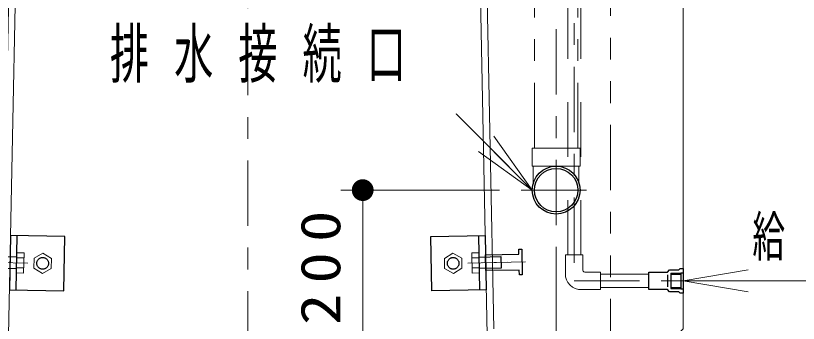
# Model space of a CAD drawing. Units: millimetres on the paper, scale 1:30. Extents: x -385 to 0, y 0 to 338.
# Drawn here: x -308.92 to -272.94, y 83.56 to 97.69 of the extents above; entities that cross this region are included whole.
import ezdxf

# ---------------------------------------------------------------- set-up
doc = ezdxf.new("R2010")
doc.units = ezdxf.units.MM
for name, pattern in [('USER1', [4.5, 2.5, -2]), ('USER2', [6, 3, -1, 1, -1]), ('USER3', [8, 3, -1, 1, -1, 1, -1]), ('USER4', [8, 5, -3])]:
    doc.linetypes.add(name, pattern=pattern)
doc.layers.add('LY_1', color=7, linetype='Continuous', lineweight=13)
doc.styles.add('ＭＳ ゴシック', font='')
doc.styles.get('ＭＳ ゴシック').set_extended_font_data('MS Gothic')

# ---------------------------------------------------------------- blocks, each defined once
blk = doc.blocks.new('filled_dot')
at = {"color": 0, "linetype": 'Continuous', "lineweight": -2, "const_width": 1.25}
blk.add_lwpolyline([(-0.625, 0, 1), (0.625, 0, 1)], format="xyb", close=True, dxfattribs=at)
blk = doc.blocks.new('open_arrow')
at = {"color": 0, "linetype": 'Continuous', "lineweight": -2}
blk.add_lwpolyline([(7.5, 1.25), (0, 0), (7.5, -1.25)], dxfattribs=at)

msp = doc.modelspace()

# ---------------------------------------------------------------- linework, layer by layer
at = {"layer": 'LY_1', "color": 4, "linetype": 'USER2'}
for p, q in [((-298.243, 82.037), (-298.243, 140.229)), ((-284.076, 88.074), (-284.076, 119.68)), ((-285.682, 89.68), (-282.47, 89.68))]:
    msp.add_line(p, q, dxfattribs=at)
at = {"layer": 'LY_1', "color": 4, "linetype": 'USER1'}
for p, q in [((-283.543, 86.714), (-283.543, 130.147)), ((-282.943, 86.714), (-282.943, 130.147)), ((-279.809, 85.814), (-282.043, 85.814)), ((-282.043, 85.214), (-279.809, 85.214))]:
    msp.add_line(p, q, dxfattribs=at)
at = {"layer": 'LY_1', "color": 253, "linetype": 'USER3'}
msp.add_line((-281.576, 124.68), (-281.576, 83.014), dxfattribs=at)
at = {"layer": 'LY_1', "color": 3, "linetype": 'USER3'}
for p, q in [((-285.076, 91.614), (-285.076, 119.347)), ((-283.076, 91.614), (-283.076, 119.347)), ((-285.126, 90.78), (-285.126, 90.008)), ((-283.026, 90.78), (-283.026, 90.008))]:
    msp.add_line(p, q, dxfattribs=at)
at = {"layer": 'LY_1'}
for p, q in [((-288.674, 93.179), (-285.176, 89.68)), ((-286.944, 92.155), (-285.176, 89.68)), ((-285.176, 89.68), (-287.297, 91.802)), ((-285.176, 89.68), (-287.651, 91.448)), ((-286.682, 89.68), (-293.966, 89.68)), ((-292.966, 83.014), (-292.966, 89.68)), ((-284.076, 87.074), (-284.076, 66.24)), ((-278.243, 85.514), (-272.243, 85.514)), ((-277.243, 85.514), (-260.576, 85.514))]:
    msp.add_line(p, q, dxfattribs=at)
at = {"layer": 'LY_1', "color": 4, "lineweight": 25}
for p, q in [((-308.901, 85.091), (-308.851, 87.59)), ((-287.584, 85.091), (-287.634, 87.59))]:
    msp.add_line(p, q, dxfattribs=at)
at = {"layer": 'LY_1', "color": 253, "linetype": 'USER2'}
for p, q in [((-308.356, 86.33), (-310.181, 86.366)), ((-288.129, 86.33), (-286.304, 86.366)), ((-285.476, 86.383), (-287.476, 86.343))]:
    msp.add_line(p, q, dxfattribs=at)
at = {"layer": 'LY_1', "color": 253}
for p, q in [((-308.538, 86.565), (-308.871, 86.571)), ((-287.947, 86.565), (-287.614, 86.571)), ((-308.547, 86.103), (-308.881, 86.109)), ((-287.938, 86.103), (-287.605, 86.109))]:
    msp.add_line(p, q, dxfattribs=at)
at = {"layer": 'LY_1', "color": 4, "linetype": 'USER3', "lineweight": 25}
msp.add_line((-278.943, 85.236), (-278.943, 85.791), dxfattribs=at)
at = {"layer": 'LY_1', "color": 4, "linetype": 'USER4', "lineweight": 25}
for p, q in [((-278.809, 85.863), (-278.343, 85.863)), ((-278.809, 85.863), (-278.809, 85.164)), ((-278.809, 85.824), (-278.343, 85.824)), ((-278.343, 85.88), (-278.343, 85.147)), ((-278.343, 85.88), (-278.243, 85.88)), ((-278.809, 85.203), (-278.343, 85.203)), ((-278.809, 85.164), (-278.343, 85.164)), ((-278.343, 85.147), (-278.243, 85.147))]:
    msp.add_line(p, q, dxfattribs=at)
at = {"layer": 'LY_1'}
msp.add_lwpolyline([(-278.243, 136.347), (-278.243, 83.314), (-278.543, 83.014), (-317.943, 83.014), (-318.243, 83.314), (-318.243, 136.347)], dxfattribs=at)
at = {"layer": 'LY_1', "color": 4, "linetype": 'USER2'}
msp.add_lwpolyline([(-306.576, 131.347), (-283.243, 131.347), (-283.243, 85.514), (-278.243, 85.514)], dxfattribs=at)
at = {"layer": 'LY_1'}
msp.add_lwpolyline([(-287.243, 83.014), (-278.543, 83.014), (-278.243, 83.314), (-278.243, 124.38), (-278.543, 124.68), (-317.943, 124.68), (-318.243, 124.38), (-318.243, 83.314), (-317.943, 83.014), (-309.243, 83.014), (-308.576, 116.347), (-287.909, 116.347)], close=True, dxfattribs=at)
at = {"layer": 'LY_1', "color": 253}
msp.add_lwpolyline([(-309.543, 83.314), (-308.876, 116.647), (-287.609, 116.647), (-286.943, 83.314)], dxfattribs=at)
at = {"layer": 'LY_1', "color": 3, "linetype": 'USER3'}
msp.add_lwpolyline([(-285.176, 90.78), (-285.176, 91.614), (-282.976, 91.614), (-282.976, 90.78)], close=True, dxfattribs=at)
at = {"layer": 'LY_1', "color": 4, "lineweight": 25}
for points in [[(-306.701, 85.047), (-306.651, 87.546), (-309.151, 87.596), (-309.201, 85.097)], [(-289.784, 85.047), (-289.834, 87.546), (-287.334, 87.596), (-287.284, 85.097)], [(-279.809, 85.914), (-278.959, 85.914), (-278.859, 86.014), (-278.443, 86.014), (-278.376, 86.08), (-278.243, 86.08), (-278.243, 84.947), (-278.376, 84.947), (-278.443, 85.014), (-278.859, 85.014), (-278.959, 85.114), (-279.809, 85.114)]]:
    msp.add_lwpolyline(points, close=True, dxfattribs=at)
at = {"layer": 'LY_1', "color": 253}
for points in [[(-308.533, 86.795), (-308.552, 85.872), (-308.885, 85.879), (-308.867, 86.802)], [(-307.281, 86.077), (-307.685, 85.855), (-308.081, 86.093), (-308.072, 86.555), (-307.667, 86.778), (-307.272, 86.539)], [(-289.204, 86.077), (-288.8, 85.855), (-288.404, 86.093), (-288.414, 86.555), (-288.818, 86.778), (-289.213, 86.539)], [(-287.952, 86.795), (-287.933, 85.872), (-287.6, 85.879), (-287.618, 86.802)]]:
    msp.add_lwpolyline(points, close=True, dxfattribs=at)
at = {"layer": 'LY_1', "color": 253, "linetype": 'USER1', "lineweight": 25}
msp.add_lwpolyline([(-287.317, 86.713), (-285.784, 86.744), (-285.788, 86.96), (-285.655, 86.963), (-285.631, 85.796), (-285.765, 85.794), (-285.769, 86.01), (-287.302, 85.98)], close=True, dxfattribs=at)
at = {"layer": 'LY_1', "color": 4, "linetype": 'USER1'}
msp.add_lwpolyline([(-283.643, 86.714), (-283.643, 85.703), (-283.6, 85.562), (-283.531, 85.432), (-283.438, 85.319), (-283.324, 85.225), (-283.194, 85.156), (-283.053, 85.114), (-282.043, 85.114), (-282.043, 85.914), (-282.759, 85.914), (-282.801, 85.925), (-282.831, 85.955), (-282.843, 85.997), (-282.843, 86.714)], close=True, dxfattribs=at)
at = {"layer": 'LY_1', "color": 253, "linetype": 'USER1', "lineweight": 25}
for points in [[(-308.871, 86.607), (-309.87, 86.627), (-309.881, 86.094), (-308.881, 86.074)], [(-287.614, 86.607), (-286.615, 86.627), (-286.604, 86.094), (-287.604, 86.074)]]:
    msp.add_lwpolyline(points, dxfattribs=at)
at = {"layer": 'LY_1', "color": 110, "lineweight": 25}
for radius in [1.1, 1]:
    msp.add_circle((-284.076, 89.68), radius, dxfattribs=at)
at = {"layer": 'LY_1', "color": 253, "linetype": 'USER1', "lineweight": 25}
for centre in [(-307.676, 86.316), (-288.809, 86.316)]:
    msp.add_circle(centre, 0.267, dxfattribs=at)

# ---------------------------------------------------------------- block references
at = {"layer": 'LY_1'}
for name, p, xscale, yscale, rotation in [('open_arrow', (-288.674, 93.179), 0.001, 0.001, 315), ('filled_dot', (-292.966, 89.68), 0.4, 0.4, 270)]:
    msp.add_blockref(name, p, dxfattribs=dict(at, xscale=xscale, yscale=yscale, rotation=rotation))
at = {"layer": 'LY_1', "xscale": 0.4, "yscale": 0.4}
msp.add_blockref('open_arrow', (-278.243, 85.514), dxfattribs=at)

# ---------------------------------------------------------------- texts
at = {"layer": 'LY_1', "attachment_point": 4, "style": 'ＭＳ ゴシック'}
for s, insert, char_height in [('\\T1.64;\\W0.6;排水接続口', (-304.586, 95.829), 2.199), ('\\T1.64;\\W0.6;給水', (-275.056, 87.452), 1.833)]:
    msp.add_mtext(s, dxfattribs=dict(at, insert=insert, char_height=char_height))
at = {"layer": 'LY_1', "insert": (-293.966, 86.347), "char_height": 1.833, "attachment_point": 8, "rotation": 90, "style": 'ＭＳ ゴシック'}
msp.add_mtext('\\T1.33;\\W1.15;200', dxfattribs=at)

doc.saveas('drawing.dxf')
